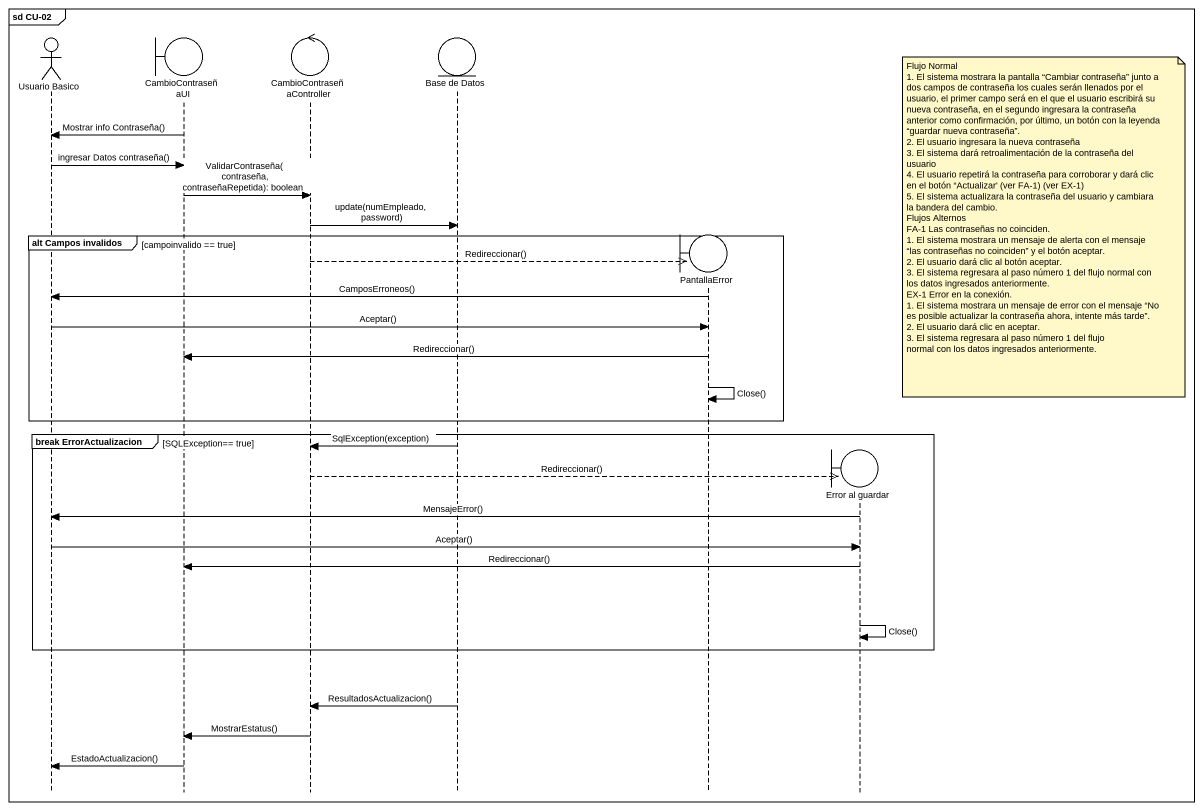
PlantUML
@startuml
mainframe sd CU-02
hide footbox
actor "Usuario Basico" as Usuario_Basico
boundary CambioContraseñaUI
control CambioContraseñaController
entity "Base de Datos" as Base_de_Datos
boundary PantallaError
boundary "Error al guardar" as Error_al_guardar

CambioContraseñaUI -> Usuario_Basico : Mostrar info Contraseña()
Usuario_Basico -> CambioContraseñaUI : ingresar Datos contraseña()
CambioContraseñaUI -> CambioContraseñaController : ValidarContraseña(contraseña, contraseñaRepetida): boolean
CambioContraseñaController -> Base_de_Datos : update(numEmpleado, password)
note right of Error_al_guardar
  Flujo Normal
  1. El sistema mostrara la pantalla “Cambiar contraseña” junto a dos campos de contraseña los cuales serán llenados por el usuario, el primer campo será en el que el usuario escribirá su nueva contraseña, en el segundo ingresara la contraseña anterior como confirmación, por último, un botón con la leyenda “guardar nueva contraseña”.
  2. El usuario ingresara la nueva contraseña
  3. El sistema dará retroalimentación de la contraseña del usuario
  4. El usuario repetirá la contraseña para corroborar y dará clic en el botón “Actualizar' (ver FA-1) (ver EX-1)
  5. El sistema actualizara la contraseña del usuario y cambiara la bandera del cambio.
  Flujos Alternos
  FA-1 Las contraseñas no coinciden.
  1. El sistema mostrara un mensaje de alerta con el mensaje “las contraseñas no coinciden” y el botón aceptar.
  2. El usuario dará clic al botón aceptar.
  3. El sistema regresara al paso número 1 del flujo normal con los datos ingresados anteriormente.
  EX-1 Error en la conexión.
  1. El sistema mostrara un mensaje de error con el mensaje “No es posible actualizar la contraseña ahora, intente más tarde”.
  2. El usuario dará clic en aceptar.
  3. El sistema regresara al paso número 1 del flujo
  normal con los datos ingresados anteriormente.
end note
group alt Campos invalidos [campoinvalido == true]
  CambioContraseñaController -->> PantallaError ** : Redireccionar()
  PantallaError -> Usuario_Basico : CamposErroneos()
  Usuario_Basico -> PantallaError : Aceptar()
  PantallaError -> CambioContraseñaUI : Redireccionar()
  PantallaError -> PantallaError : Close()
end
group break ErrorActualizacion [SQLException== true]
  Base_de_Datos -> CambioContraseñaController : SqlException(exception)
  CambioContraseñaController -->> Error_al_guardar ** : Redireccionar()
  Error_al_guardar -> Usuario_Basico : MensajeError()
  Usuario_Basico -> Error_al_guardar : Aceptar()
  Error_al_guardar -> CambioContraseñaUI : Redireccionar()
  Error_al_guardar -> Error_al_guardar : Close()
end
Base_de_Datos -> CambioContraseñaController : ResultadosActualizacion()
CambioContraseñaController -> CambioContraseñaUI : MostrarEstatus()
CambioContraseñaUI -> Usuario_Basico : EstadoActualizacion()
@enduml
